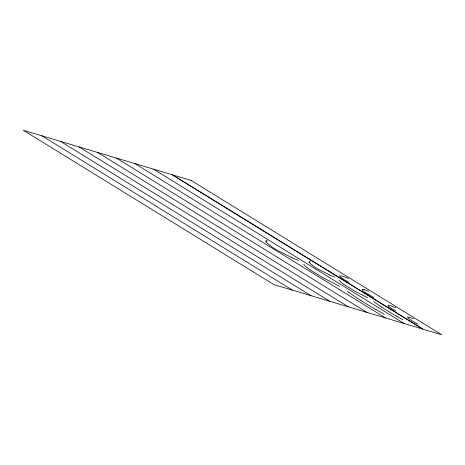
<?xml version="1.0" encoding="UTF-8"?>
<svg xmlns="http://www.w3.org/2000/svg" width="465" height="465" viewBox="0 0 465 465"><rect width="100%" height="100%" fill="white"/><g stroke="black" fill="none" stroke-linecap="round" stroke-linejoin="round"><path stroke-width="0.7" d="M266.242 240.946L266.538 240.922M309.527 261.812L309.76 261.795A26.145 3.139 27.2 0 1 310.388 261.812M413.397 318.787L411.229 317.938A17.124 2.058 27.2 0 0 409.002 317.211L407.863 316.967A7.562 0.907 27.2 0 0 407.549 317.02L408.183 318.014A17.769 2.133 27.2 0 0 409.031 318.746L411.182 320.298A9.678 1.163 27.2 0 0 412.327 321.019L418.145 324.256M348.558 278.587C340.613 274.751 334.475 274.269 346.623 281.023A18.269 2.197 27.2 0 0 348.785 282.214M395.762 307.818L393.634 306.906A12.043 1.447 27.2 0 0 391.437 306.069L390.431 305.743A15.781 1.895 27.2 0 0 388.606 305.348L387.92 305.54L388.525 306.365A8.248 0.988 27.2 0 0 389.403 307.045L392.727 309.144A14.723 1.767 27.2 0 0 395.023 310.451L395.959 310.963M329.749 275.013C322.687 271.182 314.433 268.241 309.004 262.155M291.817 257.645C282.912 252.762 272.304 249.095 265.579 241.3A25.569 3.075 27.2 0 1 266.271 240.957M367.513 297.67L354.446 290.945L344.489 284.906A20.047 2.406 27.2 0 1 343.466 284.185L340.944 282.133A39.06 4.691 27.2 0 1 339.165 280.215M339.59 286.3L323.059 277.791L310.469 270.159A25.36 3.046 27.2 0 1 309.173 269.241L305.79 266.474A49.133 5.906 27.2 0 1 303.726 264.219M402.934 319.827L396.244 316.026M384.392 314.334L375.935 309.521M153.52 169.167L404.178 323.535M134.914 163.604L385.566 317.973M116.302 158.042L366.955 312.41M97.691 152.479L348.349 306.848M79.079 146.923L329.737 301.291M60.473 141.36L311.126 295.728M41.862 135.797L292.514 290.166M361.154 300.652L358.794 299.146A52.638 6.324 27.2 0 1 357.23 298.129L347.274 291.328M381.463 307.022L373.587 301.646M298.443 260.4A18.612 2.238 27.2 0 1 291.834 257.662M266.538 240.922A33.067 3.976 27.2 0 1 267.329 240.946M375.964 309.527A86.176 10.352 27.2 0 1 361.119 300.64M334.986 277.192A14.711 1.767 27.2 0 1 329.761 275.03M308.946 262.126A19.826 2.383 27.2 0 1 309.55 261.824M396.308 316.037A63.019 7.568 27.2 0 1 381.347 306.981M364.101 289.637A15.827 1.901 27.2 0 1 368.716 291.352M364.124 289.654A13.171 1.581 27.2 0 0 362.049 289.8L362.38 290.236A14.276 1.715 27.2 0 0 364.88 292.241L372.012 296.49A19.931 2.395 27.2 0 0 374.174 297.641M172.131 174.73L23.25 130.235L273.908 284.603L422.79 329.098L172.131 174.73M191.092 180.397L172.486 174.834L423.138 329.203L441.75 334.765L191.092 180.397"/></g></svg>
